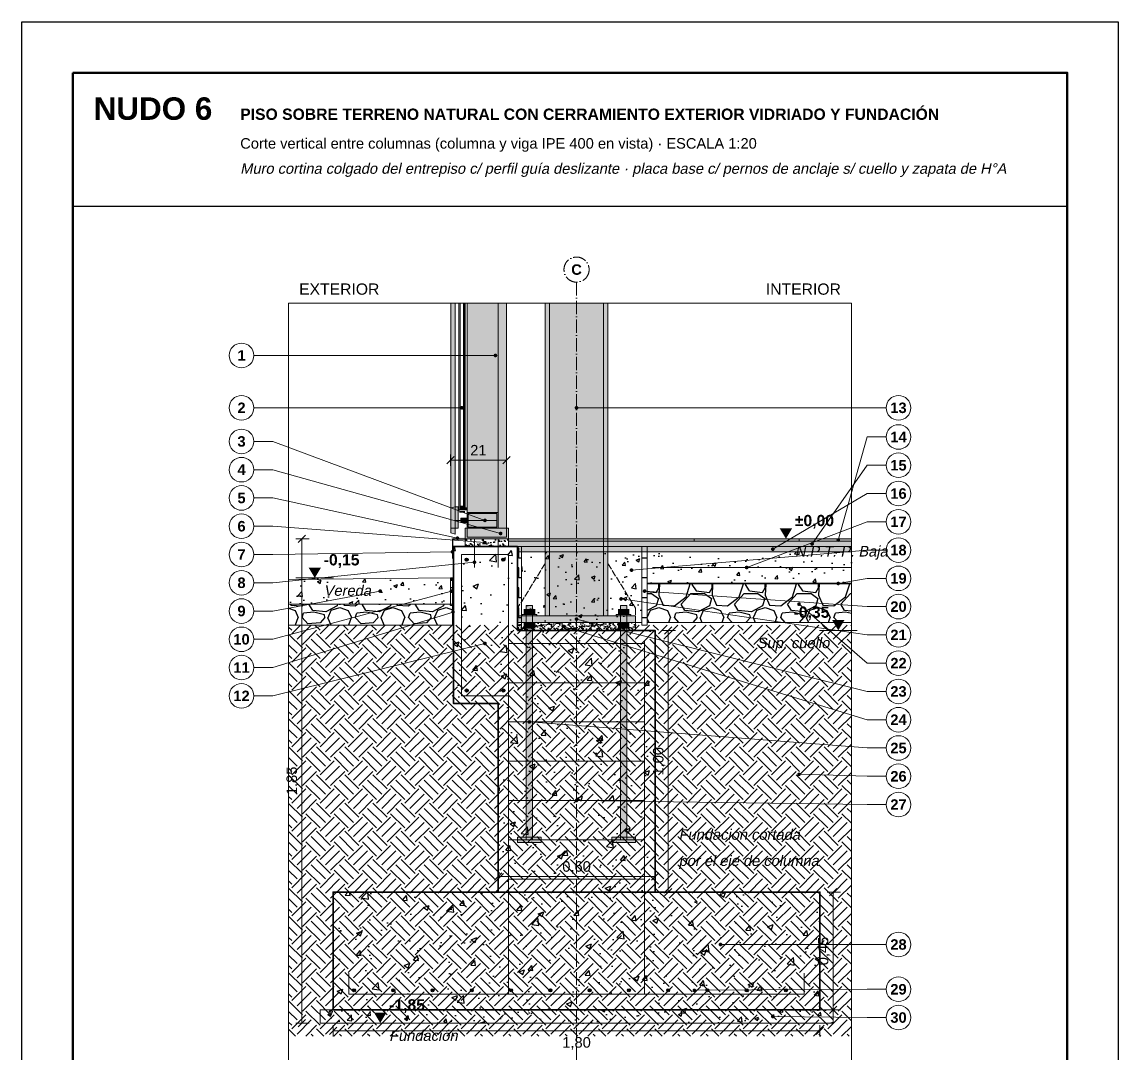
# Model space of a CAD drawing. Header units: millimetres. Extents: x 6 to 4194, y 6 to 5934.
# Drawn here: x 6 to 4194, y 1995 to 5934 of the extents above; entities that cross this region are included whole.
import ezdxf
from ezdxf.enums import TextEntityAlignment as Align

# ---------------------------------------------------------------- set-up
doc = ezdxf.new("R2010")
doc.units = ezdxf.units.MM
doc.header["$LTSCALE"] = 20
doc.linetypes.add('DASHDOT', pattern=[3.556, 2.54, -0.508, 0, -0.508])
doc.linetypes.add('DASHED', pattern=[1.524, 1.27, -0.254])
for name, color, linetype in [('A-ACERO', 250, 'Continuous'), ('A-ACERO-CORTADO', 250, 'Continuous'), ('A-ACERO-VISTA', 8, 'Continuous'), ('A-AISLACION-EPS', 50, 'Continuous'), ('A-ALUMINIO', 253, 'Continuous'), ('A-ARMADURAS', 14, 'Continuous'), ('A-BARRERAS-MEMBRANAS', 7, 'Continuous'), ('A-CONTORNOS', 7, 'Continuous'), ('A-GROUT', 251, 'Continuous'), ('A-HORMIGON-INSITU', 33, 'Continuous'), ('A-HORMIGON-SIMPLE', 9, 'Continuous'), ('A-MORTERO-CARPETAS', 252, 'Continuous'), ('A-NEOPRENO-SELLADORES', 7, 'Continuous'), ('A-PROYECCION-OCULTO', 8, 'DASHED'), ('A-SOLADOS', 31, 'Continuous'), ('A-TERRENO', 32, 'Continuous'), ('A-TOSCA', 42, 'Continuous'), ('A-VIDRIO', 4, 'Continuous'), ('A-VISTA', 8, 'Continuous'), ('X-COTAS', 3, 'Continuous'), ('X-EJES', 1, 'DASHDOT'), ('X-MARCO', 7, 'Continuous'), ('X-NIVELES', 7, 'Continuous'), ('X-REFERENCIAS', 1, 'Continuous'), ('X-TEXTOS', 7, 'Continuous')]:
    doc.layers.add(name, color=color, linetype=linetype)
doc.styles.add('ARIAL', font='arial.ttf')
doc.styles.add('ARIAL-B', font='arialbd.ttf')

msp = doc.modelspace()

# ---------------------------------------------------------------- hatches: boundary and pattern name
at = {"layer": 'A-ACERO', "true_color": 0x333333}
h = msp.add_hatch(color=250, dxfattribs=at)
h.dxf.hatch_style = 1
h.paths.add_polyline_path([(1677, 4060), (1699, 4060), (1699, 4066), (1677, 4066)])
at = {"layer": 'A-ACERO-CORTADO', "true_color": 0x4d545c}
h = msp.add_hatch(color=251, dxfattribs=at)
h.dxf.hatch_style = 1
h.paths.add_polyline_path([(1933, 2810), (1957, 2810), (1957, 3705), (1933, 3705)])
h = msp.add_hatch(color=251, dxfattribs=at)
h.dxf.hatch_style = 1
h.paths.add_polyline_path([(2293, 2810), (2317, 2810), (2317, 3705), (2293, 3705)])
h = msp.add_hatch(color=251, dxfattribs=at)
h.dxf.hatch_style = 1
h.paths.add_polyline_path([(1900, 3640), (2350, 3640), (2350, 3665), (1900, 3665)])
h = msp.add_hatch(color=251, dxfattribs=at)
h.dxf.hatch_style = 1
h.paths.add_polyline_path([(1917, 3665), (1973, 3665), (1973, 3671), (1917, 3671)])
h = msp.add_hatch(color=251, dxfattribs=at)
h.dxf.hatch_style = 1
h.paths.add_polyline_path([(2277, 3665), (2333, 3665), (2333, 3671), (2277, 3671)])
h = msp.add_hatch(color=251, dxfattribs=at)
h.dxf.hatch_style = 1
h.paths.add_polyline_path([(1900, 2800), (1990, 2800), (1990, 2820), (1900, 2820)])
h = msp.add_hatch(color=251, dxfattribs=at)
h.dxf.hatch_style = 1
h.paths.add_polyline_path([(2260, 2800), (2350, 2800), (2350, 2820), (2260, 2820)])
at = {"layer": 'A-ACERO-VISTA', "true_color": 0xdfe3e7}
h = msp.add_hatch(color=254, dxfattribs=at)
h.dxf.hatch_style = 1
h.paths.add_polyline_path([(2005, 4860), (2005, 3665), (2245, 3665), (2245, 4860)])
at = {"layer": 'A-AISLACION-EPS'}
h = msp.add_hatch(dxfattribs=at)
h.set_pattern_fill('ZIGZAG', color=256, scale=6, angle=90)
h.paths.add_polyline_path([(1900, 3610), (1915, 3610), (1915, 3930), (1900, 3930)])
h = msp.add_hatch(dxfattribs=at)
h.set_pattern_fill('ZIGZAG', color=256, scale=6, angle=90)
h.paths.add_polyline_path([(2375, 3630), (2395, 3630), (2395, 3930), (2375, 3930)])
h = msp.add_hatch(dxfattribs=at)
h.set_pattern_fill('ZIGZAG', color=256, scale=6, angle=90)
h.paths.add_polyline_path([(1643, 3710), (1651, 3710), (1651, 3810), (1643, 3810)])
at = {"layer": 'A-ALUMINIO', "true_color": 0xb9c0c6}
h = msp.add_hatch(color=9, dxfattribs=at)
h.dxf.hatch_style = 1
h.paths.add_polyline_path([(1645, 3982), (1661, 3978), (1661, 4082), (1645, 4078)])
at = {"layer": 'A-ALUMINIO', "true_color": 0x9aa3ab}
h = msp.add_hatch(color=253, dxfattribs=at)
h.dxf.hatch_style = 1
h.paths.add_polyline_path([(1661, 4000), (1673, 4000), (1673, 4082), (1661, 4082)])
h = msp.add_hatch(color=253, dxfattribs=at)
h.dxf.hatch_style = 1
h.paths.add_polyline_path([(1681, 4070), (1693, 4070), (1693, 4084), (1681, 4084)])
h = msp.add_hatch(color=253, dxfattribs=at)
h.dxf.hatch_style = 1
h.paths.add_polyline_path([(1683, 4022), (1707, 4022), (1707, 4038), (1683, 4038)])
h = msp.add_hatch(color=253, dxfattribs=at)
h.dxf.hatch_style = 1
h.paths.add_polyline_path([(1707, 4000), (1825, 4000), (1825, 4060), (1707, 4060)])
h = msp.add_hatch(color=253, dxfattribs=at)
h.dxf.hatch_style = 1
h.paths.add_polyline_path([(1700, 3960), (1865, 3960), (1865, 4000), (1700, 4000)])
at = {"layer": 'A-ARMADURAS'}
h = msp.add_hatch(color=256, dxfattribs=at)
h.dxf.hatch_style = 1
h.paths.add_polyline_path([(1711, 3880), (1710.7, 3881.9), (1709.9, 3883.5), (1708.5, 3884.9), (1706.9, 3885.7), (1705, 3886), (1703.1, 3885.7), (1701.5, 3884.9), (1700.1, 3883.5), (1699.3, 3881.9), (1699, 3880), (1699.3, 3878.1), (1700.1, 3876.5), (1701.5, 3875.1), (1703.1, 3874.3), (1705, 3874), (1706.9, 3874.3), (1708.5, 3875.1), (1709.9, 3876.5), (1710.7, 3878.1)])
h = msp.add_hatch(color=256, dxfattribs=at)
h.dxf.hatch_style = 1
h.paths.add_polyline_path([(1851, 3880), (1850.7, 3881.9), (1849.9, 3883.5), (1848.5, 3884.9), (1846.9, 3885.7), (1845, 3886), (1843.1, 3885.7), (1841.5, 3884.9), (1840.1, 3883.5), (1839.3, 3881.9), (1839, 3880), (1839.3, 3878.1), (1840.1, 3876.5), (1841.5, 3875.1), (1843.1, 3874.3), (1845, 3874), (1846.9, 3874.3), (1848.5, 3875.1), (1849.9, 3876.5), (1850.7, 3878.1)])
h = msp.add_hatch(color=256, dxfattribs=at)
h.dxf.hatch_style = 1
h.paths.add_polyline_path([(1711, 3380), (1710.7, 3381.9), (1709.9, 3383.5), (1708.5, 3384.9), (1706.9, 3385.7), (1705, 3386), (1703.1, 3385.7), (1701.5, 3384.9), (1700.1, 3383.5), (1699.3, 3381.9), (1699, 3380), (1699.3, 3378.1), (1700.1, 3376.5), (1701.5, 3375.1), (1703.1, 3374.3), (1705, 3374), (1706.9, 3374.3), (1708.5, 3375.1), (1709.9, 3376.5), (1710.7, 3378.1)])
h = msp.add_hatch(color=256, dxfattribs=at)
h.dxf.hatch_style = 1
h.paths.add_polyline_path([(1851, 3380), (1850.7, 3381.9), (1849.9, 3383.5), (1848.5, 3384.9), (1846.9, 3385.7), (1845, 3386), (1843.1, 3385.7), (1841.5, 3384.9), (1840.1, 3383.5), (1839.3, 3381.9), (1839, 3380), (1839.3, 3378.1), (1840.1, 3376.5), (1841.5, 3375.1), (1843.1, 3374.3), (1845, 3374), (1846.9, 3374.3), (1848.5, 3375.1), (1849.9, 3376.5), (1850.7, 3378.1)])
h = msp.add_hatch(color=256, dxfattribs=at)
h.dxf.hatch_style = 1
h.paths.add_polyline_path([(1280.6, 2235), (1280.3, 2236.7), (1279.5, 2238.3), (1278.3, 2239.5), (1276.7, 2240.3), (1275, 2240.6), (1273.3, 2240.3), (1271.7, 2239.5), (1270.5, 2238.3), (1269.7, 2236.7), (1269.4, 2235), (1269.7, 2233.3), (1270.5, 2231.7), (1271.7, 2230.5), (1273.3, 2229.7), (1275, 2229.4), (1276.7, 2229.7), (1278.3, 2230.5), (1279.5, 2231.7), (1280.3, 2233.3)])
h = msp.add_hatch(color=256, dxfattribs=at)
h.dxf.hatch_style = 1
h.paths.add_polyline_path([(1430.6, 2235), (1430.3, 2236.7), (1429.5, 2238.3), (1428.3, 2239.5), (1426.7, 2240.3), (1425, 2240.6), (1423.3, 2240.3), (1421.7, 2239.5), (1420.5, 2238.3), (1419.7, 2236.7), (1419.4, 2235), (1419.7, 2233.3), (1420.5, 2231.7), (1421.7, 2230.5), (1423.3, 2229.7), (1425, 2229.4), (1426.7, 2229.7), (1428.3, 2230.5), (1429.5, 2231.7), (1430.3, 2233.3)])
h = msp.add_hatch(color=256, dxfattribs=at)
h.dxf.hatch_style = 1
h.paths.add_polyline_path([(1580.6, 2235), (1580.3, 2236.7), (1579.5, 2238.3), (1578.3, 2239.5), (1576.7, 2240.3), (1575, 2240.6), (1573.3, 2240.3), (1571.7, 2239.5), (1570.5, 2238.3), (1569.7, 2236.7), (1569.4, 2235), (1569.7, 2233.3), (1570.5, 2231.7), (1571.7, 2230.5), (1573.3, 2229.7), (1575, 2229.4), (1576.7, 2229.7), (1578.3, 2230.5), (1579.5, 2231.7), (1580.3, 2233.3)])
h = msp.add_hatch(color=256, dxfattribs=at)
h.dxf.hatch_style = 1
h.paths.add_polyline_path([(1730.6, 2235), (1730.3, 2236.7), (1729.5, 2238.3), (1728.3, 2239.5), (1726.7, 2240.3), (1725, 2240.6), (1723.3, 2240.3), (1721.7, 2239.5), (1720.5, 2238.3), (1719.7, 2236.7), (1719.4, 2235), (1719.7, 2233.3), (1720.5, 2231.7), (1721.7, 2230.5), (1723.3, 2229.7), (1725, 2229.4), (1726.7, 2229.7), (1728.3, 2230.5), (1729.5, 2231.7), (1730.3, 2233.3)])
h = msp.add_hatch(color=256, dxfattribs=at)
h.dxf.hatch_style = 1
h.paths.add_polyline_path([(1880.6, 2235), (1880.3, 2236.7), (1879.5, 2238.3), (1878.3, 2239.5), (1876.7, 2240.3), (1875, 2240.6), (1873.3, 2240.3), (1871.7, 2239.5), (1870.5, 2238.3), (1869.7, 2236.7), (1869.4, 2235), (1869.7, 2233.3), (1870.5, 2231.7), (1871.7, 2230.5), (1873.3, 2229.7), (1875, 2229.4), (1876.7, 2229.7), (1878.3, 2230.5), (1879.5, 2231.7), (1880.3, 2233.3)])
h = msp.add_hatch(color=256, dxfattribs=at)
h.dxf.hatch_style = 1
h.paths.add_polyline_path([(2030.6, 2235), (2030.3, 2236.7), (2029.5, 2238.3), (2028.3, 2239.5), (2026.7, 2240.3), (2025, 2240.6), (2023.3, 2240.3), (2021.7, 2239.5), (2020.5, 2238.3), (2019.7, 2236.7), (2019.4, 2235), (2019.7, 2233.3), (2020.5, 2231.7), (2021.7, 2230.5), (2023.3, 2229.7), (2025, 2229.4), (2026.7, 2229.7), (2028.3, 2230.5), (2029.5, 2231.7), (2030.3, 2233.3)])
h = msp.add_hatch(color=256, dxfattribs=at)
h.dxf.hatch_style = 1
h.paths.add_polyline_path([(2180.6, 2235), (2180.3, 2236.7), (2179.5, 2238.3), (2178.3, 2239.5), (2176.7, 2240.3), (2175, 2240.6), (2173.3, 2240.3), (2171.7, 2239.5), (2170.5, 2238.3), (2169.7, 2236.7), (2169.4, 2235), (2169.7, 2233.3), (2170.5, 2231.7), (2171.7, 2230.5), (2173.3, 2229.7), (2175, 2229.4), (2176.7, 2229.7), (2178.3, 2230.5), (2179.5, 2231.7), (2180.3, 2233.3)])
h = msp.add_hatch(color=256, dxfattribs=at)
h.dxf.hatch_style = 1
h.paths.add_polyline_path([(2330.6, 2235), (2330.3, 2236.7), (2329.5, 2238.3), (2328.3, 2239.5), (2326.7, 2240.3), (2325, 2240.6), (2323.3, 2240.3), (2321.7, 2239.5), (2320.5, 2238.3), (2319.7, 2236.7), (2319.4, 2235), (2319.7, 2233.3), (2320.5, 2231.7), (2321.7, 2230.5), (2323.3, 2229.7), (2325, 2229.4), (2326.7, 2229.7), (2328.3, 2230.5), (2329.5, 2231.7), (2330.3, 2233.3)])
h = msp.add_hatch(color=256, dxfattribs=at)
h.dxf.hatch_style = 1
h.paths.add_polyline_path([(2480.6, 2235), (2480.3, 2236.7), (2479.5, 2238.3), (2478.3, 2239.5), (2476.7, 2240.3), (2475, 2240.6), (2473.3, 2240.3), (2471.7, 2239.5), (2470.5, 2238.3), (2469.7, 2236.7), (2469.4, 2235), (2469.7, 2233.3), (2470.5, 2231.7), (2471.7, 2230.5), (2473.3, 2229.7), (2475, 2229.4), (2476.7, 2229.7), (2478.3, 2230.5), (2479.5, 2231.7), (2480.3, 2233.3)])
h = msp.add_hatch(color=256, dxfattribs=at)
h.dxf.hatch_style = 1
h.paths.add_polyline_path([(2630.6, 2235), (2630.3, 2236.7), (2629.5, 2238.3), (2628.3, 2239.5), (2626.7, 2240.3), (2625, 2240.6), (2623.3, 2240.3), (2621.7, 2239.5), (2620.5, 2238.3), (2619.7, 2236.7), (2619.4, 2235), (2619.7, 2233.3), (2620.5, 2231.7), (2621.7, 2230.5), (2623.3, 2229.7), (2625, 2229.4), (2626.7, 2229.7), (2628.3, 2230.5), (2629.5, 2231.7), (2630.3, 2233.3)])
h = msp.add_hatch(color=256, dxfattribs=at)
h.dxf.hatch_style = 1
h.paths.add_polyline_path([(2780.6, 2235), (2780.3, 2236.7), (2779.5, 2238.3), (2778.3, 2239.5), (2776.7, 2240.3), (2775, 2240.6), (2773.3, 2240.3), (2771.7, 2239.5), (2770.5, 2238.3), (2769.7, 2236.7), (2769.4, 2235), (2769.7, 2233.3), (2770.5, 2231.7), (2771.7, 2230.5), (2773.3, 2229.7), (2775, 2229.4), (2776.7, 2229.7), (2778.3, 2230.5), (2779.5, 2231.7), (2780.3, 2233.3)])
h = msp.add_hatch(color=256, dxfattribs=at)
h.dxf.hatch_style = 1
h.paths.add_polyline_path([(2930.6, 2235), (2930.3, 2236.7), (2929.5, 2238.3), (2928.3, 2239.5), (2926.7, 2240.3), (2925, 2240.6), (2923.3, 2240.3), (2921.7, 2239.5), (2920.5, 2238.3), (2919.7, 2236.7), (2919.4, 2235), (2919.7, 2233.3), (2920.5, 2231.7), (2921.7, 2230.5), (2923.3, 2229.7), (2925, 2229.4), (2926.7, 2229.7), (2928.3, 2230.5), (2929.5, 2231.7), (2930.3, 2233.3)])
at = {"layer": 'A-BARRERAS-MEMBRANAS', "true_color": 0x000000}
h = msp.add_hatch(color=18, dxfattribs=at)
h.dxf.hatch_style = 1
h.paths.add_polyline_path([(2395, 3788), (3175, 3788), (3175, 3790), (2395, 3790)])
at = {"layer": 'A-GROUT'}
h = msp.add_hatch(dxfattribs=at)
h.set_pattern_fill('AR-SAND', color=256, scale=0.4)
h.paths.add_polyline_path([(1900, 3610), (2350, 3610), (2350, 3640), (1900, 3640)])
at = {"layer": 'A-HORMIGON-INSITU'}
h = msp.add_hatch(dxfattribs=at)
h.set_pattern_fill('AR-CONC', color=256, scale=1.2)
h.paths.add_polyline_path([(1825, 2610), (2425, 2610), (2425, 3610), (1900, 3610), (1900, 3930), (1655, 3930), (1655, 3330), (1825, 3330)])
h = msp.add_hatch(dxfattribs=at)
h.set_pattern_fill('AR-CONC', color=256, scale=1.2)
h.paths.add_polyline_path([(1195, 2160), (3055, 2160), (3055, 2610), (1195, 2610)])
at = {"layer": 'A-HORMIGON-SIMPLE'}
h = msp.add_hatch(dxfattribs=at)
h.set_pattern_fill('AR-CONC', color=256, scale=0.8)
h.paths.add_polyline_path([(1915, 3640), (2375, 3640), (2375, 3910), (1915, 3910)])
h = msp.add_hatch(dxfattribs=at)
h.set_pattern_fill('AR-CONC', color=256, scale=0.8)
h.paths.add_polyline_path([(2395, 3790), (3175, 3790), (3175, 3910), (2395, 3910)])
h = msp.add_hatch(dxfattribs=at)
h.set_pattern_fill('AR-CONC', color=256, scale=0.8)
h.paths.add_polyline_path([(1025, 3710), (1643, 3710), (1643, 3810), (1025, 3804)])
h = msp.add_hatch(dxfattribs=at)
h.set_pattern_fill('AR-CONC', color=256, scale=0.8)
h.paths.add_polyline_path([(1145, 2110), (3105, 2110), (3105, 2160), (1145, 2160)])
at = {"layer": 'A-MORTERO-CARPETAS'}
h = msp.add_hatch(dxfattribs=at)
h.set_pattern_fill('AR-SAND', color=256, scale=0.6)
h.paths.add_polyline_path([(1700, 3930), (1865, 3930), (1865, 3960), (1700, 3960)])
h = msp.add_hatch(dxfattribs=at)
h.set_pattern_fill('AR-SAND', color=256, scale=0.6)
h.paths.add_polyline_path([(1865, 3930), (3175, 3930), (3175, 3950), (1865, 3950)])
at = {"layer": 'A-MORTERO-CARPETAS', "true_color": 0x8d8d8d}
h = msp.add_hatch(color=252, dxfattribs=at)
h.dxf.hatch_style = 1
h.paths.add_polyline_path([(1865, 3945), (3175, 3945), (3175, 3950), (1865, 3950)])
at = {"layer": 'A-MORTERO-CARPETAS'}
h = msp.add_hatch(dxfattribs=at)
h.set_pattern_fill('AR-SAND', color=256, scale=0.4)
h.paths.add_polyline_path([(1900, 3910), (3175, 3910), (3175, 3930), (1900, 3930)])
at = {"layer": 'A-NEOPRENO-SELLADORES', "true_color": 0x111111}
h = msp.add_hatch(color=250, dxfattribs=at)
h.dxf.hatch_style = 1
h.paths.add_polyline_path([(1673, 4068), (1675, 4068), (1675, 4080), (1673, 4080)])
h = msp.add_hatch(color=250, dxfattribs=at)
h.dxf.hatch_style = 1
h.paths.add_polyline_path([(1681, 4070), (1693, 4070), (1693, 4074), (1681, 4074)])
h = msp.add_hatch(color=250, dxfattribs=at)
h.dxf.hatch_style = 1
h.paths.add_polyline_path([(1700, 4068), (1705, 4068), (1705, 4080), (1700, 4080)])
at = {"layer": 'A-NEOPRENO-SELLADORES', "true_color": 0x222222}
h = msp.add_hatch(color=250, dxfattribs=at)
h.dxf.hatch_style = 1
h.paths.add_polyline_path([(1645, 3960), (1700, 3960), (1700, 3964), (1645, 3964)])
at = {"layer": 'A-NEOPRENO-SELLADORES', "true_color": 0x111111}
h = msp.add_hatch(color=250, dxfattribs=at)
h.dxf.hatch_style = 1
h.paths.add_polyline_path([(1643, 3798), (1651, 3798), (1651, 3810), (1643, 3810)])
at = {"layer": 'A-NEOPRENO-SELLADORES', "true_color": 0x222222}
h = msp.add_hatch(color=250, dxfattribs=at)
h.dxf.hatch_style = 1
h.paths.add_polyline_path([(1923, 3671), (1967, 3671), (1967, 3692), (1923, 3692)])
h = msp.add_hatch(color=250, dxfattribs=at)
h.dxf.hatch_style = 1
h.paths.add_polyline_path([(2283, 3671), (2327, 3671), (2327, 3692), (2283, 3692)])
h = msp.add_hatch(color=250, dxfattribs=at)
h.dxf.hatch_style = 1
h.paths.add_polyline_path([(1923, 3617), (1967, 3617), (1967, 3638), (1923, 3638)])
h = msp.add_hatch(color=250, dxfattribs=at)
h.dxf.hatch_style = 1
h.paths.add_polyline_path([(2283, 3617), (2327, 3617), (2327, 3638), (2283, 3638)])
at = {"layer": 'A-SOLADOS', "true_color": 0xcdbb9c}
h = msp.add_hatch(color=9, dxfattribs=at)
h.dxf.hatch_style = 1
h.paths.add_polyline_path([(1865, 3950), (3175, 3950), (3175, 3960), (1865, 3960)])
at = {"layer": 'A-TERRENO'}
h = msp.add_hatch(dxfattribs=at)
h.set_pattern_fill('EARTH', color=256, scale=12, angle=45)
h.paths.add_polyline_path([(1025, 2060), (3175, 2060), (3175, 3630), (1025, 3630)])
at = {"layer": 'A-TOSCA'}
h = msp.add_hatch(dxfattribs=at)
h.set_pattern_fill('GRAVEL', color=256, scale=8)
h.paths.add_polyline_path([(2395, 3640), (3175, 3640), (3175, 3788), (2395, 3788)])
h = msp.add_hatch(dxfattribs=at)
h.set_pattern_fill('GRAVEL', color=256, scale=8)
h.paths.add_polyline_path([(1025, 3630), (1651, 3630), (1651, 3710), (1025, 3710)])
at = {"layer": 'A-VIDRIO', "true_color": 0xbfe3f0}
h = msp.add_hatch(color=254, dxfattribs=at)
h.dxf.hatch_style = 1
h.paths.add_polyline_path([(1675, 4860), (1675, 4070), (1681, 4070), (1681, 4860)])
h = msp.add_hatch(color=254, dxfattribs=at)
h.dxf.hatch_style = 1
h.paths.add_polyline_path([(1693, 4860), (1693, 4070), (1700, 4070), (1700, 4860)])
at = {"layer": 'A-VISTA', "true_color": 0xe9ecee}
h = msp.add_hatch(color=7, dxfattribs=at)
h.dxf.hatch_style = 1
h.paths.add_polyline_path([(1645, 4860), (1645, 4000), (1661, 4000), (1661, 4860)])
at = {"layer": 'A-VISTA', "true_color": 0xe3e7ea}
h = msp.add_hatch(color=254, dxfattribs=at)
h.dxf.hatch_style = 1
h.paths.add_polyline_path([(1707, 4860), (1707, 4000), (1857, 4000), (1857, 4860)])
at = {"layer": 'X-NIVELES'}
h = msp.add_hatch(color=7, dxfattribs=at)
h.dxf.hatch_style = 1
h.paths.add_polyline_path([(2925, 3960), (2901, 4000), (2949, 4000)])
h = msp.add_hatch(color=7, dxfattribs=at)
h.dxf.hatch_style = 1
h.paths.add_polyline_path([(1125, 3810), (1101, 3850), (1149, 3850)])
h = msp.add_hatch(color=7, dxfattribs=at)
h.dxf.hatch_style = 1
h.paths.add_polyline_path([(3125, 3610), (3101, 3650), (3149, 3650)])
h = msp.add_hatch(color=7, dxfattribs=at)
h.dxf.hatch_style = 1
h.paths.add_polyline_path([(1375, 2110), (1351, 2150), (1399, 2150)])
at = {"layer": 'X-REFERENCIAS'}
h = msp.add_hatch(color=7, dxfattribs=at)
h.dxf.hatch_style = 1
h.paths.add_polyline_path([(1822, 4660), (1821.7, 4662.2), (1820.7, 4664.1), (1819.1, 4665.7), (1817.2, 4666.7), (1815, 4667), (1812.8, 4666.7), (1810.9, 4665.7), (1809.3, 4664.1), (1808.3, 4662.2), (1808, 4660), (1808.3, 4657.8), (1809.3, 4655.9), (1810.9, 4654.3), (1812.8, 4653.3), (1815, 4653), (1817.2, 4653.3), (1819.1, 4654.3), (1820.7, 4655.9), (1821.7, 4657.8)])
h = msp.add_hatch(color=7, dxfattribs=at)
h.dxf.hatch_style = 1
h.paths.add_polyline_path([(1694, 4460), (1693.7, 4462.2), (1692.7, 4464.1), (1691.1, 4465.7), (1689.2, 4466.7), (1687, 4467), (1684.8, 4466.7), (1682.9, 4465.7), (1681.3, 4464.1), (1680.3, 4462.2), (1680, 4460), (1680.3, 4457.8), (1681.3, 4455.9), (1682.9, 4454.3), (1684.8, 4453.3), (1687, 4453), (1689.2, 4453.3), (1691.1, 4454.3), (1692.7, 4455.9), (1693.7, 4457.8)])
h = msp.add_hatch(color=7, dxfattribs=at)
h.dxf.hatch_style = 1
h.paths.add_polyline_path([(2132, 4460), (2131.7, 4462.2), (2130.7, 4464.1), (2129.1, 4465.7), (2127.2, 4466.7), (2125, 4467), (2122.8, 4466.7), (2120.9, 4465.7), (2119.3, 4464.1), (2118.3, 4462.2), (2118, 4460), (2118.3, 4457.8), (2119.3, 4455.9), (2120.9, 4454.3), (2122.8, 4453.3), (2125, 4453), (2127.2, 4453.3), (2129.1, 4454.3), (2130.7, 4455.9), (2131.7, 4457.8)])
h = msp.add_hatch(color=7, dxfattribs=at)
h.dxf.hatch_style = 1
h.paths.add_polyline_path([(1782, 4030), (1781.7, 4032.2), (1780.7, 4034.1), (1779.1, 4035.7), (1777.2, 4036.7), (1775, 4037), (1772.8, 4036.7), (1770.9, 4035.7), (1769.3, 4034.1), (1768.3, 4032.2), (1768, 4030), (1768.3, 4027.8), (1769.3, 4025.9), (1770.9, 4024.3), (1772.8, 4023.3), (1775, 4023), (1777.2, 4023.3), (1779.1, 4024.3), (1780.7, 4025.9), (1781.7, 4027.8)])
h = msp.add_hatch(color=7, dxfattribs=at)
h.dxf.hatch_style = 1
h.paths.add_polyline_path([(1842, 3980), (1841.7, 3982.2), (1840.7, 3984.1), (1839.1, 3985.7), (1837.2, 3986.7), (1835, 3987), (1832.8, 3986.7), (1830.9, 3985.7), (1829.3, 3984.1), (1828.3, 3982.2), (1828, 3980), (1828.3, 3977.8), (1829.3, 3975.9), (1830.9, 3974.3), (1832.8, 3973.3), (1835, 3973), (1837.2, 3973.3), (1839.1, 3974.3), (1840.7, 3975.9), (1841.7, 3977.8)])
h = msp.add_hatch(color=7, dxfattribs=at)
h.dxf.hatch_style = 1
h.paths.add_polyline_path([(1677, 3962), (1676.7, 3964.2), (1675.7, 3966.1), (1674.1, 3967.7), (1672.2, 3968.7), (1670, 3969), (1667.8, 3968.7), (1665.9, 3967.7), (1664.3, 3966.1), (1663.3, 3964.2), (1663, 3962), (1663.3, 3959.8), (1664.3, 3957.9), (1665.9, 3956.3), (1667.8, 3955.3), (1670, 3955), (1672.2, 3955.3), (1674.1, 3956.3), (1675.7, 3957.9), (1676.7, 3959.8)])
h = msp.add_hatch(color=7, dxfattribs=at)
h.dxf.hatch_style = 1
h.paths.add_polyline_path([(1782, 3945), (1781.7, 3947.2), (1780.7, 3949.1), (1779.1, 3950.7), (1777.2, 3951.7), (1775, 3952), (1772.8, 3951.7), (1770.9, 3950.7), (1769.3, 3949.1), (1768.3, 3947.2), (1768, 3945), (1768.3, 3942.8), (1769.3, 3940.9), (1770.9, 3939.3), (1772.8, 3938.3), (1775, 3938), (1777.2, 3938.3), (1779.1, 3939.3), (1780.7, 3940.9), (1781.7, 3942.8)])
h = msp.add_hatch(color=7, dxfattribs=at)
h.dxf.hatch_style = 1
h.paths.add_polyline_path([(3032, 3940), (3031.7, 3942.2), (3030.7, 3944.1), (3029.1, 3945.7), (3027.2, 3946.7), (3025, 3947), (3022.8, 3946.7), (3020.9, 3945.7), (3019.3, 3944.1), (3018.3, 3942.2), (3018, 3940), (3018.3, 3937.8), (3019.3, 3935.9), (3020.9, 3934.3), (3022.8, 3933.3), (3025, 3933), (3027.2, 3933.3), (3029.1, 3934.3), (3030.7, 3935.9), (3031.7, 3937.8)])
h = msp.add_hatch(color=7, dxfattribs=at)
h.dxf.hatch_style = 1
h.paths.add_polyline_path([(3132, 3955), (3131.7, 3957.2), (3130.7, 3959.1), (3129.1, 3960.7), (3127.2, 3961.7), (3125, 3962), (3122.8, 3961.7), (3120.9, 3960.7), (3119.3, 3959.1), (3118.3, 3957.2), (3118, 3955), (3118.3, 3952.8), (3119.3, 3950.9), (3120.9, 3949.3), (3122.8, 3948.3), (3125, 3948), (3127.2, 3948.3), (3129.1, 3949.3), (3130.7, 3950.9), (3131.7, 3952.8)])
h = msp.add_hatch(color=7, dxfattribs=at)
h.dxf.hatch_style = 1
h.paths.add_polyline_path([(1658, 3910), (1657.7, 3912.2), (1656.7, 3914.1), (1655.1, 3915.7), (1653.2, 3916.7), (1651, 3917), (1648.8, 3916.7), (1646.9, 3915.7), (1645.3, 3914.1), (1644.3, 3912.2), (1644, 3910), (1644.3, 3907.8), (1645.3, 3905.9), (1646.9, 3904.3), (1648.8, 3903.3), (1651, 3903), (1653.2, 3903.3), (1655.1, 3904.3), (1656.7, 3905.9), (1657.7, 3907.8)])
h = msp.add_hatch(color=7, dxfattribs=at)
h.dxf.hatch_style = 1
h.paths.add_polyline_path([(2882, 3920), (2881.7, 3922.2), (2880.7, 3924.1), (2879.1, 3925.7), (2877.2, 3926.7), (2875, 3927), (2872.8, 3926.7), (2870.9, 3925.7), (2869.3, 3924.1), (2868.3, 3922.2), (2868, 3920), (2868.3, 3917.8), (2869.3, 3915.9), (2870.9, 3914.3), (2872.8, 3913.3), (2875, 3913), (2877.2, 3913.3), (2879.1, 3914.3), (2880.7, 3915.9), (2881.7, 3917.8)])
h = msp.add_hatch(color=7, dxfattribs=at)
h.dxf.hatch_style = 1
h.paths.add_polyline_path([(1742, 3870), (1741.7, 3872.2), (1740.7, 3874.1), (1739.1, 3875.7), (1737.2, 3876.7), (1735, 3877), (1732.8, 3876.7), (1730.9, 3875.7), (1729.3, 3874.1), (1728.3, 3872.2), (1728, 3870), (1728.3, 3867.8), (1729.3, 3865.9), (1730.9, 3864.3), (1732.8, 3863.3), (1735, 3863), (1737.2, 3863.3), (1739.1, 3864.3), (1740.7, 3865.9), (1741.7, 3867.8)])
h = msp.add_hatch(color=7, dxfattribs=at)
h.dxf.hatch_style = 1
h.paths.add_polyline_path([(2782, 3850), (2781.7, 3852.2), (2780.7, 3854.1), (2779.1, 3855.7), (2777.2, 3856.7), (2775, 3857), (2772.8, 3856.7), (2770.9, 3855.7), (2769.3, 3854.1), (2768.3, 3852.2), (2768, 3850), (2768.3, 3847.8), (2769.3, 3845.9), (2770.9, 3844.3), (2772.8, 3843.3), (2775, 3843), (2777.2, 3843.3), (2779.1, 3844.3), (2780.7, 3845.9), (2781.7, 3847.8)])
h = msp.add_hatch(color=7, dxfattribs=at)
h.dxf.hatch_style = 1
h.paths.add_polyline_path([(2342, 3840), (2341.7, 3842.2), (2340.7, 3844.1), (2339.1, 3845.7), (2337.2, 3846.7), (2335, 3847), (2332.8, 3846.7), (2330.9, 3845.7), (2329.3, 3844.1), (2328.3, 3842.2), (2328, 3840), (2328.3, 3837.8), (2329.3, 3835.9), (2330.9, 3834.3), (2332.8, 3833.3), (2335, 3833), (2337.2, 3833.3), (2339.1, 3834.3), (2340.7, 3835.9), (2341.7, 3837.8)])
h = msp.add_hatch(color=7, dxfattribs=at)
h.dxf.hatch_style = 1
h.paths.add_polyline_path([(3132, 3789), (3131.7, 3791.2), (3130.7, 3793.1), (3129.1, 3794.7), (3127.2, 3795.7), (3125, 3796), (3122.8, 3795.7), (3120.9, 3794.7), (3119.3, 3793.1), (3118.3, 3791.2), (3118, 3789), (3118.3, 3786.8), (3119.3, 3784.9), (3120.9, 3783.3), (3122.8, 3782.3), (3125, 3782), (3127.2, 3782.3), (3129.1, 3783.3), (3130.7, 3784.9), (3131.7, 3786.8)])
h = msp.add_hatch(color=7, dxfattribs=at)
h.dxf.hatch_style = 1
h.paths.add_polyline_path([(1382, 3760), (1381.7, 3762.2), (1380.7, 3764.1), (1379.1, 3765.7), (1377.2, 3766.7), (1375, 3767), (1372.8, 3766.7), (1370.9, 3765.7), (1369.3, 3764.1), (1368.3, 3762.2), (1368, 3760), (1368.3, 3757.8), (1369.3, 3755.9), (1370.9, 3754.3), (1372.8, 3753.3), (1375, 3753), (1377.2, 3753.3), (1379.1, 3754.3), (1380.7, 3755.9), (1381.7, 3757.8)])
h = msp.add_hatch(color=7, dxfattribs=at)
h.dxf.hatch_style = 1
h.paths.add_polyline_path([(1654, 3760), (1653.7, 3762.2), (1652.7, 3764.1), (1651.1, 3765.7), (1649.2, 3766.7), (1647, 3767), (1644.8, 3766.7), (1642.9, 3765.7), (1641.3, 3764.1), (1640.3, 3762.2), (1640, 3760), (1640.3, 3757.8), (1641.3, 3755.9), (1642.9, 3754.3), (1644.8, 3753.3), (1647, 3753), (1649.2, 3753.3), (1651.1, 3754.3), (1652.7, 3755.9), (1653.7, 3757.8)])
h = msp.add_hatch(color=7, dxfattribs=at)
h.dxf.hatch_style = 1
h.paths.add_polyline_path([(2302, 3730), (2301.7, 3732.2), (2300.7, 3734.1), (2299.1, 3735.7), (2297.2, 3736.7), (2295, 3737), (2292.8, 3736.7), (2290.9, 3735.7), (2289.3, 3734.1), (2288.3, 3732.2), (2288, 3730), (2288.3, 3727.8), (2289.3, 3725.9), (2290.9, 3724.3), (2292.8, 3723.3), (2295, 3723), (2297.2, 3723.3), (2299.1, 3724.3), (2300.7, 3725.9), (2301.7, 3727.8)])
h = msp.add_hatch(color=7, dxfattribs=at)
h.dxf.hatch_style = 1
h.paths.add_polyline_path([(2392, 3760), (2391.7, 3762.2), (2390.7, 3764.1), (2389.1, 3765.7), (2387.2, 3766.7), (2385, 3767), (2382.8, 3766.7), (2380.9, 3765.7), (2379.3, 3764.1), (2378.3, 3762.2), (2378, 3760), (2378.3, 3757.8), (2379.3, 3755.9), (2380.9, 3754.3), (2382.8, 3753.3), (2385, 3753), (2387.2, 3753.3), (2389.1, 3754.3), (2390.7, 3755.9), (2391.7, 3757.8)])
h = msp.add_hatch(color=7, dxfattribs=at)
h.dxf.hatch_style = 1
h.paths.add_polyline_path([(1660, 3680), (1659.7, 3682.2), (1658.7, 3684.1), (1657.1, 3685.7), (1655.2, 3686.7), (1653, 3687), (1650.8, 3686.7), (1648.9, 3685.7), (1647.3, 3684.1), (1646.3, 3682.2), (1646, 3680), (1646.3, 3677.8), (1647.3, 3675.9), (1648.9, 3674.3), (1650.8, 3673.3), (1653, 3673), (1655.2, 3673.3), (1657.1, 3674.3), (1658.7, 3675.9), (1659.7, 3677.8)])
h = msp.add_hatch(color=7, dxfattribs=at)
h.dxf.hatch_style = 1
h.paths.add_polyline_path([(2982, 3710), (2981.7, 3712.2), (2980.7, 3714.1), (2979.1, 3715.7), (2977.2, 3716.7), (2975, 3717), (2972.8, 3716.7), (2970.9, 3715.7), (2969.3, 3714.1), (2968.3, 3712.2), (2968, 3710), (2968.3, 3707.8), (2969.3, 3705.9), (2970.9, 3704.3), (2972.8, 3703.3), (2975, 3703), (2977.2, 3703.3), (2979.1, 3704.3), (2980.7, 3705.9), (2981.7, 3707.8)])
h = msp.add_hatch(color=7, dxfattribs=at)
h.dxf.hatch_style = 1
h.paths.add_polyline_path([(2132, 3653), (2131.7, 3655.2), (2130.7, 3657.1), (2129.1, 3658.7), (2127.2, 3659.7), (2125, 3660), (2122.8, 3659.7), (2120.9, 3658.7), (2119.3, 3657.1), (2118.3, 3655.2), (2118, 3653), (2118.3, 3650.8), (2119.3, 3648.9), (2120.9, 3647.3), (2122.8, 3646.3), (2125, 3646), (2127.2, 3646.3), (2129.1, 3647.3), (2130.7, 3648.9), (2131.7, 3650.8)])
h = msp.add_hatch(color=7, dxfattribs=at)
h.dxf.hatch_style = 1
h.paths.add_polyline_path([(2082, 3625), (2081.7, 3627.2), (2080.7, 3629.1), (2079.1, 3630.7), (2077.2, 3631.7), (2075, 3632), (2072.8, 3631.7), (2070.9, 3630.7), (2069.3, 3629.1), (2068.3, 3627.2), (2068, 3625), (2068.3, 3622.8), (2069.3, 3620.9), (2070.9, 3619.3), (2072.8, 3618.3), (2075, 3618), (2077.2, 3618.3), (2079.1, 3619.3), (2080.7, 3620.9), (2081.7, 3622.8)])
h = msp.add_hatch(color=7, dxfattribs=at)
h.dxf.hatch_style = 1
h.paths.add_polyline_path([(1782, 3560), (1781.7, 3562.2), (1780.7, 3564.1), (1779.1, 3565.7), (1777.2, 3566.7), (1775, 3567), (1772.8, 3566.7), (1770.9, 3565.7), (1769.3, 3564.1), (1768.3, 3562.2), (1768, 3560), (1768.3, 3557.8), (1769.3, 3555.9), (1770.9, 3554.3), (1772.8, 3553.3), (1775, 3553), (1777.2, 3553.3), (1779.1, 3554.3), (1780.7, 3555.9), (1781.7, 3557.8)])
h = msp.add_hatch(color=7, dxfattribs=at)
h.dxf.hatch_style = 1
h.paths.add_polyline_path([(1952, 3260), (1951.7, 3262.2), (1950.7, 3264.1), (1949.1, 3265.7), (1947.2, 3266.7), (1945, 3267), (1942.8, 3266.7), (1940.9, 3265.7), (1939.3, 3264.1), (1938.3, 3262.2), (1938, 3260), (1938.3, 3257.8), (1939.3, 3255.9), (1940.9, 3254.3), (1942.8, 3253.3), (1945, 3253), (1947.2, 3253.3), (1949.1, 3254.3), (1950.7, 3255.9), (1951.7, 3257.8)])
h = msp.add_hatch(color=7, dxfattribs=at)
h.dxf.hatch_style = 1
h.paths.add_polyline_path([(2982, 3060), (2981.7, 3062.2), (2980.7, 3064.1), (2979.1, 3065.7), (2977.2, 3066.7), (2975, 3067), (2972.8, 3066.7), (2970.9, 3065.7), (2969.3, 3064.1), (2968.3, 3062.2), (2968, 3060), (2968.3, 3057.8), (2969.3, 3055.9), (2970.9, 3054.3), (2972.8, 3053.3), (2975, 3053), (2977.2, 3053.3), (2979.1, 3054.3), (2980.7, 3055.9), (2981.7, 3057.8)])
h = msp.add_hatch(color=7, dxfattribs=at)
h.dxf.hatch_style = 1
h.paths.add_polyline_path([(2132, 2960), (2131.7, 2962.2), (2130.7, 2964.1), (2129.1, 2965.7), (2127.2, 2966.7), (2125, 2967), (2122.8, 2966.7), (2120.9, 2965.7), (2119.3, 2964.1), (2118.3, 2962.2), (2118, 2960), (2118.3, 2957.8), (2119.3, 2955.9), (2120.9, 2954.3), (2122.8, 2953.3), (2125, 2953), (2127.2, 2953.3), (2129.1, 2954.3), (2130.7, 2955.9), (2131.7, 2957.8)])
h = msp.add_hatch(color=7, dxfattribs=at)
h.dxf.hatch_style = 1
h.paths.add_polyline_path([(2682, 2410), (2681.7, 2412.2), (2680.7, 2414.1), (2679.1, 2415.7), (2677.2, 2416.7), (2675, 2417), (2672.8, 2416.7), (2670.9, 2415.7), (2669.3, 2414.1), (2668.3, 2412.2), (2668, 2410), (2668.3, 2407.8), (2669.3, 2405.9), (2670.9, 2404.3), (2672.8, 2403.3), (2675, 2403), (2677.2, 2403.3), (2679.1, 2404.3), (2680.7, 2405.9), (2681.7, 2407.8)])
h = msp.add_hatch(color=7, dxfattribs=at)
h.dxf.hatch_style = 1
h.paths.add_polyline_path([(2582, 2235), (2581.7, 2237.2), (2580.7, 2239.1), (2579.1, 2240.7), (2577.2, 2241.7), (2575, 2242), (2572.8, 2241.7), (2570.9, 2240.7), (2569.3, 2239.1), (2568.3, 2237.2), (2568, 2235), (2568.3, 2232.8), (2569.3, 2230.9), (2570.9, 2229.3), (2572.8, 2228.3), (2575, 2228), (2577.2, 2228.3), (2579.1, 2229.3), (2580.7, 2230.9), (2581.7, 2232.8)])
h = msp.add_hatch(color=7, dxfattribs=at)
h.dxf.hatch_style = 1
h.paths.add_polyline_path([(2882, 2135), (2881.7, 2137.2), (2880.7, 2139.1), (2879.1, 2140.7), (2877.2, 2141.7), (2875, 2142), (2872.8, 2141.7), (2870.9, 2140.7), (2869.3, 2139.1), (2868.3, 2137.2), (2868, 2135), (2868.3, 2132.8), (2869.3, 2130.9), (2870.9, 2129.3), (2872.8, 2128.3), (2875, 2128), (2877.2, 2128.3), (2879.1, 2129.3), (2880.7, 2130.9), (2881.7, 2132.8)])

# ---------------------------------------------------------------- linework, layer by layer
at = {"layer": 'A-ARMADURAS', "lineweight": 13}
for points in [[(1685, 3360), (1865, 3360), (1865, 3900), (1685, 3900), (1685, 3360)], [(2415, 3850), (3175, 3850)], [(1865, 3560), (2385, 3560)], [(1865, 3410), (2385, 3410)], [(1865, 3260), (2385, 3260)], [(1865, 3110), (2385, 3110)], [(1865, 2960), (2385, 2960)], [(1865, 2810), (2385, 2810)], [(1865, 2660), (2385, 2660)]]:
    msp.add_lwpolyline(points, dxfattribs=at)
at = {"layer": 'A-ARMADURAS', "lineweight": 18}
for points in [[(1925, 2220), (1865, 2220), (1865, 3570)], [(2325, 2220), (2385, 2220), (2385, 3570)]]:
    msp.add_lwpolyline(points, dxfattribs=at)
at = {"layer": 'A-ARMADURAS', "lineweight": 20}
msp.add_lwpolyline([(1255, 2300), (1255, 2220), (2995, 2220), (2995, 2300)], dxfattribs=at)
at = {"layer": 'A-ARMADURAS'}
for centre, radius in [((1705, 3880), 6), ((1845, 3880), 6), ((1705, 3380), 6), ((1845, 3380), 6), ((1275, 2235), 5.6), ((1425, 2235), 5.6), ((1575, 2235), 5.6), ((1725, 2235), 5.6), ((1875, 2235), 5.6), ((2025, 2235), 5.6), ((2175, 2235), 5.6), ((2325, 2235), 5.6), ((2475, 2235), 5.6), ((2625, 2235), 5.6), ((2775, 2235), 5.6), ((2925, 2235), 5.6)]:
    msp.add_circle(centre, radius, dxfattribs=at)
at = {"layer": 'A-CONTORNOS', "lineweight": 18}
for points in [[(1675, 4860), (1675, 4070), (1681, 4070), (1681, 4860)], [(1693, 4860), (1693, 4070), (1700, 4070), (1700, 4860)], [(1707, 4000), (1825, 4000), (1825, 4060), (1707, 4060)], [(1700, 3960), (1865, 3960), (1865, 4000), (1700, 4000)], [(1700, 3930), (1865, 3930), (1865, 3960), (1700, 3960)], [(1865, 3950), (3175, 3950), (3175, 3960), (1865, 3960)], [(1865, 3930), (3175, 3930), (3175, 3950), (1865, 3950)], [(1900, 3910), (3175, 3910), (3175, 3930), (1900, 3930)], [(1915, 3640), (2375, 3640), (2375, 3910), (1915, 3910)], [(2395, 3790), (3175, 3790), (3175, 3910), (2395, 3910)], [(1025, 3710), (1643, 3710), (1643, 3810), (1025, 3804)], [(2395, 3640), (3175, 3640), (3175, 3788), (2395, 3788)], [(1025, 3630), (1651, 3630), (1651, 3710), (1025, 3710)], [(1900, 3640), (2350, 3640), (2350, 3665), (1900, 3665)], [(1900, 3610), (2350, 3610), (2350, 3640), (1900, 3640)], [(1145, 2110), (3105, 2110), (3105, 2160), (1145, 2160)]]:
    msp.add_lwpolyline(points, close=True, dxfattribs=at)
at = {"layer": 'A-CONTORNOS', "lineweight": 13}
for points in [[(1696.5, 4070), (1696.5, 4860)], [(1825, 4000), (1825, 4860)], [(2022, 3665), (2022, 4860)], [(2228, 3665), (2228, 4860)], [(1661, 4030), (1745, 4030)], [(1711, 4030), (1821, 4030)], [(1735, 3960), (1735, 3850)], [(1825, 3960), (1825, 3850)], [(2575, 3950), (2575, 3960)], [(2975, 3950), (2975, 3960)]]:
    msp.add_lwpolyline(points, dxfattribs=at)
for points in [[(1645, 3982), (1661, 3978), (1661, 4082), (1645, 4078)], [(1661, 4000), (1673, 4000), (1673, 4082), (1661, 4082)], [(1681, 4070), (1693, 4070), (1693, 4084), (1681, 4084)], [(1683, 4022), (1707, 4022), (1707, 4038), (1683, 4038)], [(1711, 4004), (1821, 4004), (1821, 4056), (1711, 4056)], [(1707, 3966), (1857, 3966), (1857, 4000), (1707, 4000)], [(1900, 3610), (1915, 3610), (1915, 3930), (1900, 3930)], [(2375, 3630), (2395, 3630), (2395, 3930), (2375, 3930)], [(1643, 3710), (1651, 3710), (1651, 3810), (1643, 3810)], [(1933, 2810), (1957, 2810), (1957, 3705), (1933, 3705)], [(2293, 2810), (2317, 2810), (2317, 3705), (2293, 3705)], [(1917, 3665), (1973, 3665), (1973, 3671), (1917, 3671)], [(2277, 3665), (2333, 3665), (2333, 3671), (2277, 3671)], [(1900, 2800), (1990, 2800), (1990, 2820), (1900, 2820)], [(2260, 2800), (2350, 2800), (2350, 2820), (2260, 2820)]]:
    msp.add_lwpolyline(points, close=True, dxfattribs=at)
at = {"layer": 'A-CONTORNOS', "lineweight": 30}
msp.add_lwpolyline([(1705, 3958), (1651, 3958), (1651, 3885)], dxfattribs=at)
at = {"layer": 'A-CONTORNOS', "lineweight": 35}
for points in [[(1825, 2610), (2425, 2610), (2425, 3610), (1900, 3610), (1900, 3930), (1655, 3930), (1655, 3330), (1825, 3330)], [(1195, 2160), (3055, 2160), (3055, 2610), (1195, 2610)]]:
    msp.add_lwpolyline(points, close=True, dxfattribs=at)
at = {"layer": 'A-CONTORNOS', "lineweight": 50}
msp.add_lwpolyline([(1653, 3810), (1653, 3630)], dxfattribs=at)
at = {"layer": 'A-CONTORNOS', "lineweight": 18}
msp.add_lwpolyline([(1025, 3630), (1651, 3630)], dxfattribs=at)
at = {"layer": 'A-PROYECCION-OCULTO', "lineweight": 13}
for points in [[(2005, 3665), (2245, 3665), (2245, 3910), (2005, 3910)], [(1900, 3665), (2005, 3665), (2005, 3865), (1900, 3695)], [(2350, 3665), (2245, 3665), (2245, 3865), (2350, 3695)]]:
    msp.add_lwpolyline(points, close=True, dxfattribs=at)
at = {"layer": 'A-VISTA', "lineweight": 13}
for points in [[(1645, 4860), (1645, 4000), (1661, 4000), (1661, 4860)], [(1707, 4860), (1707, 4000), (1857, 4000), (1857, 4860)], [(2005, 4860), (2005, 3665), (2245, 3665), (2245, 4860)]]:
    msp.add_lwpolyline(points, close=True, dxfattribs=at)
at = {"layer": 'X-COTAS', "lineweight": 25}
for points in [[(1629, 4246), (1657, 4274)], [(1843, 4246), (1871, 4274)], [(1061, 3946), (1089, 3974)], [(2461, 3596), (2489, 3624)], [(1811, 2656), (1839, 2684)], [(2411, 2656), (2439, 2684)], [(2461, 2596), (2489, 2624)], [(3091, 2596), (3119, 2624)], [(3091, 2146), (3119, 2174)], [(1061, 2096), (1089, 2124)], [(1181, 2066), (1209, 2094)], [(3041, 2066), (3069, 2094)]]:
    msp.add_lwpolyline(points, dxfattribs=at)
at = {"layer": 'X-COTAS', "lineweight": 13}
for points in [[(1643, 4282), (1643, 4238)], [(1857, 4282), (1857, 4238)], [(1643, 4260), (1857, 4260)], [(1053, 3960), (1103, 3960)], [(1075, 2110), (1075, 3960)], [(2453, 3610), (2503, 3610)], [(2475, 2610), (2475, 3610)], [(1825, 2692), (1825, 2648)], [(2425, 2692), (2425, 2648)], [(1825, 2670), (2425, 2670)], [(2453, 2610), (2503, 2610)], [(3083, 2610), (3133, 2610)], [(3105, 2160), (3105, 2610)], [(3083, 2160), (3133, 2160)], [(1053, 2110), (1103, 2110)], [(1195, 2102), (1195, 2058)], [(3055, 2102), (3055, 2058)], [(1195, 2080), (3055, 2080)]]:
    msp.add_lwpolyline(points, dxfattribs=at)
at = {"layer": 'X-EJES', "color": 12, "lineweight": 13, "true_color": 0xcc0000}
msp.add_lwpolyline([(2125, 4940), (2125, 1960)], dxfattribs=at)
at = {"layer": 'X-EJES', "color": 12, "lineweight": 18, "true_color": 0xcc0000}
msp.add_circle((2125, 4988), 48, dxfattribs=at)
at = {"layer": 'X-MARCO', "lineweight": 30}
msp.add_lwpolyline([(6, 5934), (4194, 5934), (4194, 6), (6, 6)], close=True, dxfattribs=at)
at = {"layer": 'X-MARCO', "lineweight": 50}
msp.add_lwpolyline([(200, 5740), (4000, 5740), (4000, 200), (200, 200)], close=True, dxfattribs=at)
at = {"layer": 'X-NIVELES', "lineweight": 13}
for points in [[(2853, 3960), (2997, 3960)], [(1053, 3810), (1197, 3810)], [(3053, 3610), (3197, 3610)], [(1303, 2110), (1447, 2110)]]:
    msp.add_lwpolyline(points, dxfattribs=at)
at = {"layer": 'X-REFERENCIAS', "lineweight": 13}
for points in [[(1815, 4660), (965, 4660), (892, 4660)], [(1687, 4460), (965, 4460), (892, 4460)], [(2125, 4460), (3235, 4460), (3308, 4460)], [(1775, 4030), (965, 4331.7), (892, 4331.7)], [(3125, 3955), (3235, 4348.6), (3308, 4348.6)], [(3025, 3940), (3235, 4240.6), (3308, 4240.6)], [(1835, 3980), (965, 4223.7), (892, 4223.7)], [(1670, 3962), (965, 4115.7), (892, 4115.7)], [(2875, 3920), (3235, 4132.6), (3308, 4132.6)], [(2775, 3850), (3235, 4024.6), (3308, 4024.6)], [(1775, 3945), (965, 4007.7), (892, 4007.7)], [(1651, 3910), (965, 3899.7), (892, 3899.7)], [(2335, 3840), (3235, 3916.6), (3308, 3916.6)], [(1735, 3870), (965, 3791.7), (892, 3791.7)], [(3125, 3789), (3235, 3808.6), (3308, 3808.6)], [(1375, 3760), (965, 3683.7), (892, 3683.7)], [(1647, 3760), (965, 3575.7), (892, 3575.7)], [(2295, 3730), (3235, 3592.6), (3308, 3592.6)], [(2385, 3760), (3235, 3700.6), (3308, 3700.6)], [(2975, 3710), (3235, 3484.6), (3308, 3484.6)], [(1653, 3680), (965, 3467.7), (892, 3467.7)], [(2125, 3653), (3235, 3376.6), (3308, 3376.6)], [(2075, 3625), (3235, 3268.6), (3308, 3268.6)], [(1775, 3560), (965, 3359.7), (892, 3359.7)], [(1945, 3260), (3235, 3160.6), (3308, 3160.6)], [(2975, 3060), (3235, 3052.6), (3308, 3052.6)], [(2125, 2960), (3235, 2944.6), (3308, 2944.6)], [(2675, 2410), (3235, 2410), (3308, 2410)], [(2575, 2235), (3235, 2239), (3308, 2239)], [(2875, 2135), (3235, 2131), (3308, 2131)]]:
    msp.add_lwpolyline(points, dxfattribs=at)
at = {"layer": 'X-REFERENCIAS', "lineweight": 18}
for centre in [(845, 4660), (845, 4460), (3355, 4460), (845, 4331.7), (3355, 4348.6), (3355, 4240.6), (845, 4223.7), (845, 4115.7), (3355, 4132.6), (3355, 4024.6), (845, 4007.7), (845, 3899.7), (3355, 3916.6), (3355, 3808.6), (845, 3791.7), (845, 3683.7), (3355, 3700.6), (845, 3575.7), (3355, 3592.6), (3355, 3484.6), (845, 3467.7), (845, 3359.7), (3355, 3376.6), (3355, 3268.6), (3355, 3160.6), (3355, 3052.6), (3355, 2944.6), (3355, 2410), (3355, 2239), (3355, 2131)]:
    msp.add_circle(centre, 47, dxfattribs=at)
at = {"layer": 'X-TEXTOS', "lineweight": 25}
msp.add_lwpolyline([(200, 5230), (4000, 5230)], dxfattribs=at)
at = {"layer": 'X-TEXTOS', "lineweight": 13}
msp.add_lwpolyline([(1025, 4860), (3175, 4860), (3175, 1960), (1025, 1960)], close=True, dxfattribs=at)

# ---------------------------------------------------------------- texts
at = {"layer": 'X-COTAS', "style": 'ARIAL'}
for s, p in [('21', (1750, 4278)), ('0,60', (2125, 2688)), ('1,80', (2125, 2016))]:
    msp.add_text(s, height=40.1, dxfattribs=at).set_placement(p, align=Align.CENTER)
for s, p in [('1,00', (2457, 3110)), ('1,85', (1057, 3035)), ('0,45', (3087, 2385))]:
    msp.add_text(s, height=40.1, rotation=90, dxfattribs=at).set_placement(p, align=Align.CENTER)
at = {"layer": 'X-EJES', "color": 12, "true_color": 0xcc0000, "style": 'ARIAL-B'}
msp.add_text('C', height=40.1, dxfattribs=at).set_placement((2125, 4968), align=Align.CENTER)
at = {"layer": 'X-NIVELES', "style": 'ARIAL-B'}
for s, p in [('±0,00', (2959, 4008)), ('-0,15', (1159, 3858)), ('-1,85', (1409, 2158))]:
    msp.add_text(s, height=42.96, dxfattribs=at).set_placement(p)
at = {"layer": 'X-NIVELES', "style": 'ARIAL', "oblique": 12}
for s, height, p in [('N.P.T. P. Baja', 40.096, (2959, 3892)), ('Vereda', 40.1, (1159, 3742)), ('Fundación', 40.1, (1409, 2042))]:
    msp.add_text(s, height=height, dxfattribs=at).set_placement(p)
at = {"layer": 'X-NIVELES', "style": 'ARIAL-B'}
msp.add_text('-0,35', height=42.96, dxfattribs=at).set_placement((3091, 3658), align=Align.RIGHT)
at = {"layer": 'X-NIVELES', "style": 'ARIAL', "oblique": 12}
msp.add_text('Sup. cuello', height=40.096, dxfattribs=at).set_placement((3091, 3542), align=Align.RIGHT)
at = {"layer": 'X-REFERENCIAS', "style": 'ARIAL-B'}
for s, p in [('1', (845, 4640)), ('2', (845, 4440)), ('13', (3355, 4440)), ('14', (3355, 4328.6)), ('3', (845, 4311.7)), ('4', (845, 4203.7)), ('15', (3355, 4220.6)), ('16', (3355, 4112.6)), ('5', (845, 4095.7)), ('6', (845, 3987.7)), ('17', (3355, 4004.6)), ('18', (3355, 3896.6)), ('7', (845, 3879.7)), ('8', (845, 3771.7)), ('19', (3355, 3788.6)), ('9', (845, 3663.7)), ('20', (3355, 3680.6)), ('21', (3355, 3572.6)), ('10', (845, 3555.7)), ('11', (845, 3447.7)), ('22', (3355, 3464.6)), ('23', (3355, 3356.6)), ('12', (845, 3339.7)), ('24', (3355, 3248.6)), ('25', (3355, 3140.6)), ('26', (3355, 3032.6)), ('27', (3355, 2924.6)), ('28', (3355, 2390)), ('29', (3355, 2219)), ('30', (3355, 2111))]:
    msp.add_text(s, height=40.1, dxfattribs=at).set_placement(p, align=Align.CENTER)
at = {"layer": 'X-TEXTOS'}
for s, height, style, p in [('NUDO 6', 85.92, 'ARIAL-B', (280, 5560)), ('PISO SOBRE TERRENO NATURAL CON CERRAMIENTO EXTERIOR VIDRIADO Y FUNDACIÓN', 42.96, 'ARIAL-B', (840, 5560)), ('Corte vertical entre columnas (columna y viga IPE 400 en vista) · ESCALA 1:20', 40.096, 'ARIAL', (840, 5450)), ('EXTERIOR', 42.96, 'ARIAL', (1065, 4892))]:
    msp.add_text(s, height=height, dxfattribs=dict(at, style=style)).set_placement(p)
at = {"layer": 'X-TEXTOS', "style": 'ARIAL', "oblique": 12}
for s, p in [('Muro cortina colgado del entrepiso c/ perfil guía deslizante · placa base c/ pernos de anclaje s/ cuello y zapata de H°A', (840, 5354)), ('Fundación cortada', (2515, 2810)), ('por el eje de columna', (2515, 2710))]:
    msp.add_text(s, height=40.096, dxfattribs=at).set_placement(p)
at = {"layer": 'X-TEXTOS', "style": 'ARIAL'}
msp.add_text('INTERIOR', height=42.96, dxfattribs=at).set_placement((3135, 4892), align=Align.RIGHT)

doc.saveas('drawing.dxf')
